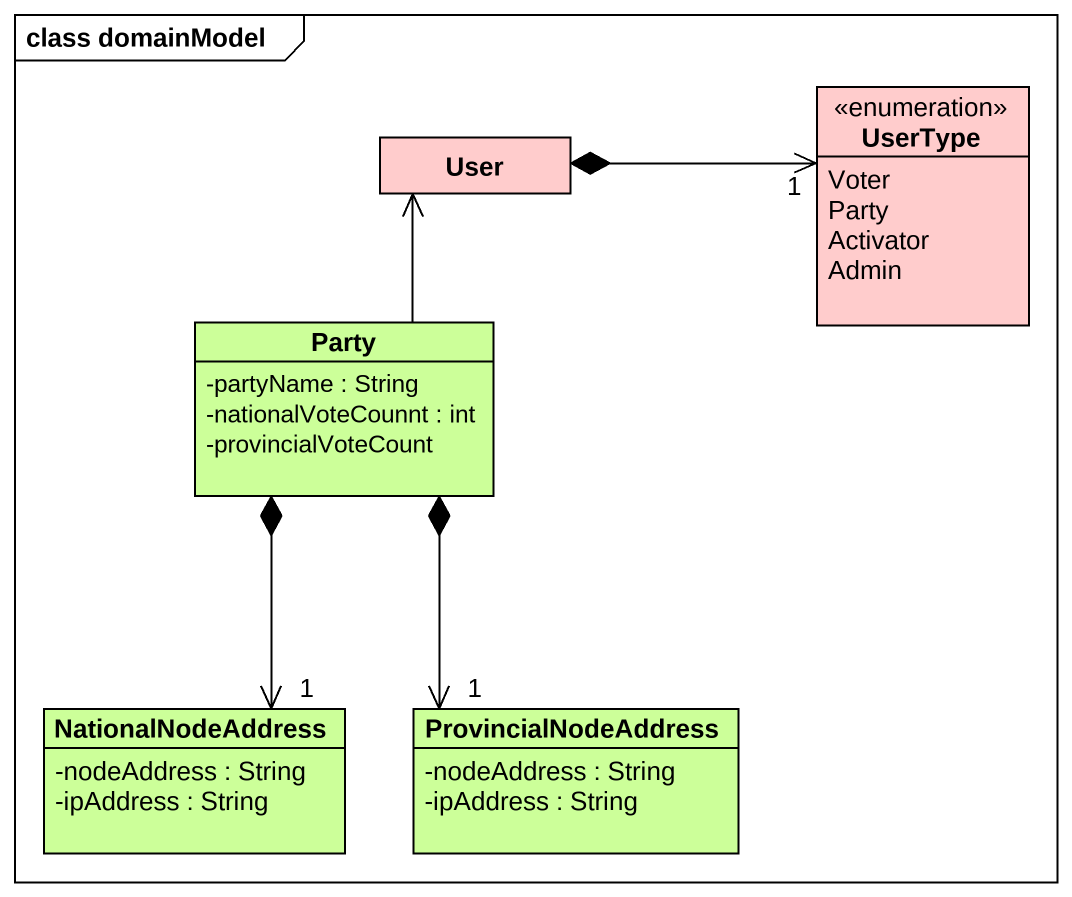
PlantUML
@startuml
mainframe class domainModel
hide circle
hide empty members
skinparam classAttributeIconSize 0
enum UserType #FFCCCC {
  Voter
  Party
  Activator
  Admin
}
class User #FFCCCC
class Party #CCFF99 {
  -partyName : String
  -nationalVoteCounnt : int
  -provincialVoteCount
}
class NationalNodeAddress #CCFF99 {
  -nodeAddress : String
  -ipAddress : String
}
class ProvincialNodeAddress #CCFF99 {
  -nodeAddress : String
  -ipAddress : String
}
User "1" *-right-> UserType
Party -up-> User
Party *--> "1" NationalNodeAddress
Party *--> "1" ProvincialNodeAddress
@enduml
